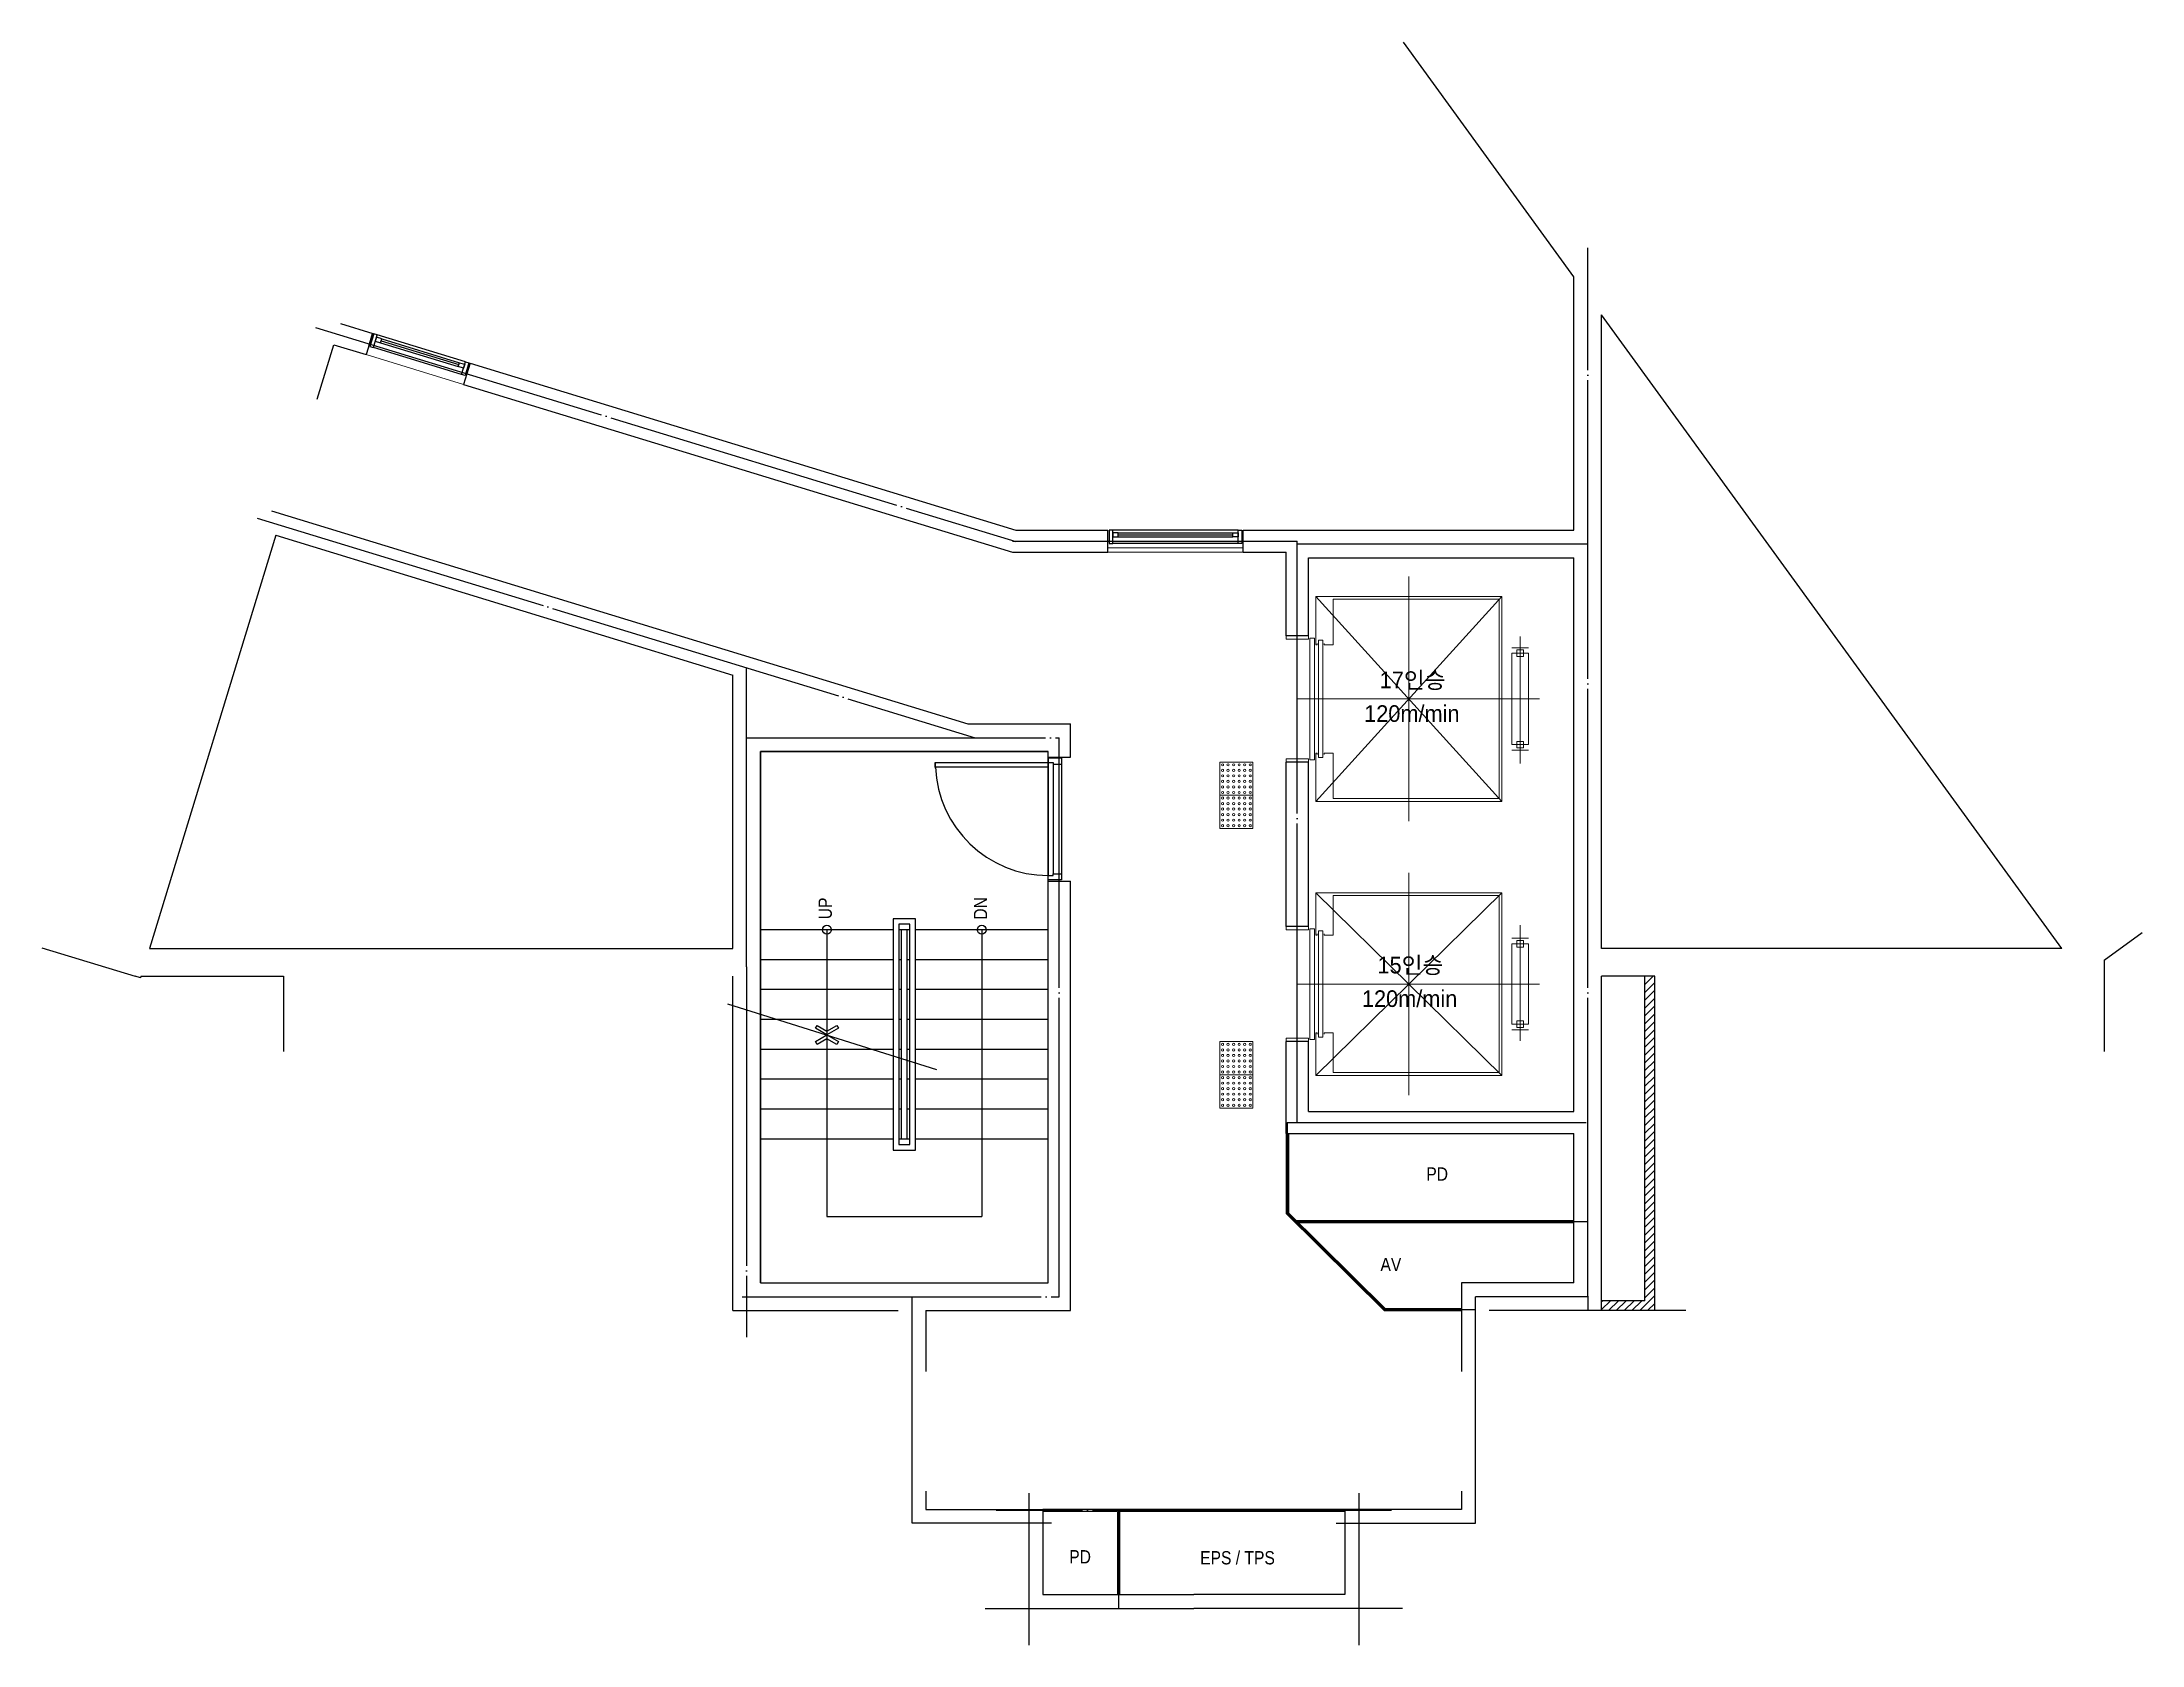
# Model space of a CAD drawing. Header units: millimetres. Extents: x 776650 to 795623, y 67229 to 81707.
import ezdxf
from ezdxf.enums import TextEntityAlignment as Align

# ---------------------------------------------------------------- set-up
doc = ezdxf.new("R2010")
doc.units = ezdxf.units.MM
doc.header["$LTSCALE"] = 50
doc.header["$MEASUREMENT"] = 0
doc.linetypes.add('CEN', pattern=[62, 60, -1, 0, -1])
doc.layers.get('0').update_dxf_attribs({"linetype": 'CONTINUOUS', "lineweight": 0})
doc.layers.get('Defpoints').update_dxf_attribs({"linetype": 'CONTINUOUS'})
for name, color, linetype in [('A-CEN', 1, 'CEN'), ('A-CEN-BR', 5, 'CEN'), ('A-CON', 2, 'CONTINUOUS'), ('A-DOR', 4, 'CONTINUOUS'), ('A-ELE-7', 7, 'CONTINUOUS'), ('A-FIN', 6, 'CONTINUOUS'), ('A-STA', 4, 'CONTINUOUS'), ('A-STA-ELE', 6, 'CONTINUOUS'), ('A-SYM', 7, 'CONTINUOUS'), ('A-TOL', 4, 'CONTINUOUS'), ('A-TXT', 3, 'CONTINUOUS'), ('A-TXT-2', 7, 'CONTINUOUS'), ('A-WAL', 3, 'CONTINUOUS'), ('A-WIN', 4, 'CONTINUOUS'), ('주동딱지', 2, 'CONTINUOUS')]:
    doc.layers.add(name, color=color, linetype=linetype)
for name, color, linetype, lineweight in [('A-ELE-9', 9, 'CONTINUOUS', 0), ('A-HAT', 8, 'CONTINUOUS', 0), ('점형블록', 7, 'CONTINUOUS', 0)]:
    doc.layers.add(name, color=color, linetype=linetype, lineweight=lineweight)
doc.styles.get("Standard").update_dxf_attribs({"font": ''})
doc.styles.get('Standard').set_extended_font_data('Dotum')

# ---------------------------------------------------------------- blocks, each defined once
blk = doc.blocks.new('elev')
at = {"layer": 'A-ELE-9', "color": 4}
for p, q in [((0, 1105), (0, -1105)), ((841, 925), (-841, -925)), ((841, -925), (-841, 925)), ((-931, 463), (-1081, 463)), ((-1006, 563), (-1006, -582)), ((1005, 0), (-1182, 0)), ((-931, -463), (-1081, -463))]:
    blk.add_line(p, q, dxfattribs=at)
for points in [[(829, 502), (829, 490), (841, 490), (841, 925), (-841, 925), (-841, -925), (841, -925), (841, -490), (829, -490), (829, -502)], [(765, 502), (765, 490), (684, 490), (684, 900), (-816, 900), (-816, -900), (684, -900), (684, -490), (765, -490), (765, -502)], [(1108, 540), (1108, 570), (908, 570), (908, 540), (1108, 540)], [(1108, -540), (1108, -570), (908, -570), (908, -540), (1108, -540)]]:
    blk.add_lwpolyline(points, dxfattribs=at)
for points in [[(-931, 413), (-1081, 413), (-1081, -412), (-931, -412)], [(-976, 442), (-1036, 442), (-1036, 383), (-976, 383)], [(817, 530), (817, -530), (777, -530), (777, 530)], [(893, 550), (893, -550), (853, -550), (853, 550)], [(-976, -443), (-1036, -443), (-1036, -383), (-976, -383)]]:
    blk.add_lwpolyline(points, close=True, dxfattribs=at)
blk = doc.blocks.new('elev 15')
at = {"layer": 'A-ELE-9', "color": 4}
for p, q in [((0, -1005), (0, 1005)), ((-841, -825), (841, 825)), ((-841, 825), (841, -825)), ((931, 413), (1081, 413)), ((1006, -513), (1006, 532)), ((-1005, 0), (1182, 0)), ((931, -413), (1081, -413))]:
    blk.add_line(p, q, dxfattribs=at)
for points in [[(-829, -452), (-829, -440), (-841, -440), (-841, -825), (841, -825), (841, 825), (-841, 825), (-841, 440), (-829, 440), (-829, 452)], [(-765, -452), (-765, -440), (-684, -440), (-684, -800), (816, -800), (816, 800), (-684, 800), (-684, 440), (-765, 440), (-765, 452)], [(-1108, 490), (-1108, 520), (-908, 520), (-908, 490), (-1108, 490)], [(-1108, -490), (-1108, -520), (-908, -520), (-908, -490), (-1108, -490)]]:
    blk.add_lwpolyline(points, dxfattribs=at)
for points in [[(-893, -500), (-893, 500), (-853, 500), (-853, -500)], [(-817, -480), (-817, 480), (-777, 480), (-777, -480)], [(976, 392), (1036, 392), (1036, 333), (976, 333)], [(931, -363), (1081, -363), (1081, 362), (931, 362)], [(976, -393), (1036, -393), (1036, -333), (976, -333)]]:
    blk.add_lwpolyline(points, close=True, dxfattribs=at)
blk = doc.blocks.new('A$C6FBE75BB')
at = {"layer": '점형블록', "color": 6}
for p, q in [((290, 300, 0), (-10, 300, 0)), ((-10, 0, 0), (-10, 300, 0)), ((290, 0, 0), (290, 300, 0)), ((290, 0, 0), (-10, 0, 0))]:
    blk.add_line(p, q, dxfattribs=at)
at = {"layer": '점형블록', "color": 8}
for centre in [(15, 275, 0), (15, 225, 0), (65, 275, 0), (65, 225, 0), (115, 275, 0), (115, 225, 0), (165, 275, 0), (165, 225, 0), (215, 275, 0), (215, 225, 0), (265, 275, 0), (265, 225, 0), (15, 175, 0), (15, 125, 0), (15, 75, 0), (15, 25, 0), (65, 175, 0), (65, 125, 0), (65, 75, 0), (65, 25, 0), (115, 175, 0), (115, 125, 0), (115, 75, 0), (115, 25, 0), (165, 175, 0), (165, 125, 0), (165, 75, 0), (165, 25, 0), (215, 175, 0), (215, 125, 0), (215, 75, 0), (215, 25, 0), (265, 175, 0), (265, 125, 0), (265, 75, 0), (265, 25, 0)]:
    blk.add_circle(centre, 10, dxfattribs=at)
blk = doc.blocks.new('A-S1100')
at = {"layer": 'A-DOR'}
for p, q in [((0, 0), (0, 120)), ((0, 120), (40, 120)), ((55, 0), (0, 0)), ((40, 120), (40, 75)), ((40, 75), (55, 75)), ((55, 75), (55, 0)), ((1060, 75), (1045, 75)), ((1045, 75), (1045, 0)), ((1100, 0), (1045, 0)), ((1100, 120), (1060, 120)), ((1060, 120), (1060, 75)), ((1100, 0), (1100, 120))]:
    blk.add_line(p, q, dxfattribs=at)
at = {"layer": 'A-DOR', "color": 9}
for p, q in [((1060, 120), (40, 120)), ((1045, 75), (55, 75)), ((1045, 0), (55, 0))]:
    blk.add_line(p, q, dxfattribs=at)
at = {"layer": 'A-DOR'}
blk.add_lwpolyline([(1060, 120), (1020, 120), (1020, 1140), (1060, 1140)], close=True, dxfattribs=at)
blk.add_arc((1060, 120), 1020, 92.2388, 180.0027, dxfattribs=at)
at = {"layer": 'A-TOL', "ltscale": 0.9}
blk.add_line((1060, 1140), (1010, 1140), dxfattribs=at)
blk = doc.blocks.new('A$Cbc9ed617')
at = {"layer": 'A-STA'}
for p, q in [((1200, 3190), (0, 3190)), ((1350, 3190), (1250, 3190)), ((1275, 1300), (1275, 3190)), ((1325, 1300), (1325, 3190)), ((2600, 3190), (1400, 3190)), ((1200, 2920), (0, 2920)), ((1275, 2920), (1250, 2920)), ((1350, 2920), (1325, 2920)), ((2600, 2920), (1400, 2920)), ((1200, 2650), (0, 2650)), ((1275, 2650), (1250, 2650)), ((1350, 2650), (1325, 2650)), ((2600, 2650), (1400, 2650)), ((1200, 2380), (0, 2380)), ((1275, 2380), (1250, 2380)), ((1350, 2380), (1325, 2380)), ((2600, 2380), (1400, 2380)), ((1200, 2110), (0, 2110)), ((1275, 2110), (1250, 2110)), ((1350, 2110), (1325, 2110)), ((2600, 2110), (1400, 2110)), ((1200, 1840), (0, 1840)), ((1275, 1840), (1250, 1840)), ((1350, 1840), (1325, 1840)), ((2600, 1840), (1400, 1840)), ((1200, 1570), (0, 1570)), ((1275, 1570), (1250, 1570)), ((1350, 1570), (1325, 1570)), ((2600, 1570), (1400, 1570)), ((1200, 1300), (0, 1300)), ((1350, 1300), (1250, 1300)), ((2600, 1300), (1400, 1300))]:
    blk.add_line(p, q, dxfattribs=at)
at = {"layer": 'A-STA-ELE'}
for points in [[(1400, 3290), (1200, 3290), (1200, 1200), (1400, 1200)], [(1350, 3240), (1250, 3240), (1250, 1250), (1350, 1250)]]:
    blk.add_lwpolyline(points, close=True, dxfattribs=at)
at = {"layer": 'A-SYM'}
for p, q in [((600, 3190), (600, 600)), ((2000, 3190), (2000, 600)), ((-298, 2521), (1590, 1929)), ((600, 600), (2000, 600))]:
    blk.add_line(p, q, dxfattribs=at)
for points in [[(600, 2274), (689, 2326), (704, 2300), (600, 2240), (496, 2300), (511, 2326)], [(600, 2205), (511, 2154), (496, 2180), (600, 2240), (704, 2180), (689, 2154)]]:
    blk.add_lwpolyline(points, close=True, dxfattribs=at)
for centre in [(600, 3190), (2000, 3190)]:
    blk.add_circle(centre, 40.6, dxfattribs=at)
at = {"layer": 'Defpoints', "ltscale": 0.9}
blk.add_lwpolyline([(0, 0), (2600, 0), (2600, 4800), (0, 4800)], close=True, dxfattribs=at)
at = {"layer": 'A-TXT', "linetype": 'Continuous', "ltscale": 10, "width": 0.9}
for s, p in [('UP', (585, 3383)), ('DN', (1988, 3383))]:
    blk.add_text(s, height=120, rotation=90, dxfattribs=at).set_placement(p, align=Align.MIDDLE_CENTER)
blk = doc.blocks.new('A-W900-9')
at = {"layer": 'A-WIN', "color": 8}
for p, q in [((867, 120), (33, 120)), ((867, 0), (33, 0)), ((83, 96), (817, 96)), ((83, 60), (817, 60))]:
    blk.add_line(p, q, dxfattribs=at)
at = {"layer": 'A-WIN'}
blk.add_line((83, 78), (817, 78), dxfattribs=at)
for points in [[(0, 0), (33, 0), (33, 120), (0, 120)], [(900, 0), (867, 0), (867, 120), (900, 120)]]:
    blk.add_lwpolyline(points, close=True, dxfattribs=at)
for points in [[(33, 60), (83, 60), (83, 96), (33, 96), (33, 60)], [(867, 60), (817, 60), (817, 96), (867, 96), (867, 60)]]:
    blk.add_lwpolyline(points, dxfattribs=at)
at = {"layer": 'Defpoints', "ltscale": 0.9}
for p, q in [((-11, 0), (-11, 120)), ((911, 0), (911, 120))]:
    blk.add_line(p, q, dxfattribs=at)
blk = doc.blocks.new('A-W1200-9')
at = {"layer": 'A-WIN', "color": 8}
for p, q in [((1167, 120), (33, 120)), ((1167, 0), (33, 0)), ((83, 96), (1117, 96)), ((83, 60), (1117, 60))]:
    blk.add_line(p, q, dxfattribs=at)
at = {"layer": 'A-WIN'}
blk.add_line((83, 78), (1117, 78), dxfattribs=at)
for points in [[(0, 0), (33, 0), (33, 120), (0, 120)], [(1200, 0), (1167, 0), (1167, 120), (1200, 120)]]:
    blk.add_lwpolyline(points, close=True, dxfattribs=at)
for points in [[(33, 60), (83, 60), (83, 96), (33, 96), (33, 60)], [(1167, 60), (1117, 60), (1117, 96), (1167, 96), (1167, 60)]]:
    blk.add_lwpolyline(points, dxfattribs=at)
at = {"layer": 'Defpoints', "ltscale": 0.9}
for p, q in [((-10, 0), (-10, 120)), ((1210, 0), (1210, 120))]:
    blk.add_line(p, q, dxfattribs=at)

msp = doc.modelspace()

# ---------------------------------------------------------------- hatches: boundary and pattern name
at = {"layer": 'A-HAT', "ltscale": 0.9}
h = msp.add_hatch(dxfattribs=at)
h.set_pattern_fill('_USER', color=256, scale=50, angle=45, pattern_type=0)
h.set_pattern_definition([(45, (-719021.65, 235278.49), (-35.355339, 35.355339), [])])
h.paths.add_polyline_path([(790741, 70339), (790741, 70249), (791221, 70249), (791221, 73269), (791131, 73269), (791131, 70339)])

# ---------------------------------------------------------------- linework, layer by layer
at = {"layer": 'A-CEN', "ltscale": 0.9}
for p, q in [((790616, 70374), (790616, 79849)), ((779121, 79129), (785447, 77195)), ((778595, 77408), (785082, 75424)), ((785418, 77199), (787991, 77199)), ((787991, 71949), (787991, 77199)), ((787991, 77174), (790616, 77174)), ((783016, 73354), (783016, 76056)), ((783016, 75424), (785841, 75424)), ((785841, 70374), (785841, 75424)), ((783016, 73354), (783016, 70009)), ((787901, 71949), (790616, 71949)), ((782976, 70374), (785841, 70374)), ((790616, 70374), (789601, 70374)), ((785566, 68599), (785566, 67229)), ((788546, 68599), (788546, 67229)), ((785171, 67559), (787056, 67559)), ((788941, 67559), (787056, 67559))]:
    msp.add_line(p, q, dxfattribs=at)
for points in [[(785771, 68329), (784511, 68329), (784511, 70374)], [(788341, 68329), (789601, 68329), (789601, 70374)]]:
    msp.add_lwpolyline(points, dxfattribs=at)
at = {"layer": 'A-CEN-BR', "ltscale": 0.9}
for p, q in [((787901, 71949), (787901, 71129)), ((788781, 70259), (787901, 71129)), ((787977, 71054), (790616, 71054)), ((788781, 70259), (789601, 70259)), ((788841, 68444), (785271, 68444)), ((786376, 68444), (786376, 67559))]:
    msp.add_line(p, q, dxfattribs=at)
msp.add_lwpolyline([(790616, 70379), (790616, 70254), (791502, 70254)], dxfattribs=at)
at = {"layer": 'A-CON', "ltscale": 0.9}
for p, q in [((790491, 79587), (788950, 81707)), ((790491, 77299), (790491, 79587)), ((779346, 79165), (779638, 79075)), ((794899, 73519), (790741, 79243)), ((790741, 73519), (790741, 79243)), ((779137, 78481), (779288, 78973)), ((779288, 78973), (779579, 78884)), ((779638, 79075), (779579, 78884)), ((780518, 78806), (780459, 78615)), ((780518, 78806), (785448, 77299)), ((780459, 78615), (785418, 77099)), ((778724, 77472), (785015, 75549)), ((778762, 77252), (777620, 73519)), ((778762, 77252), (782891, 75990)), ((785448, 77299), (786281, 77299)), ((786281, 77099), (786281, 77299)), ((787501, 77299), (790491, 77299)), ((787501, 77099), (787501, 77299)), ((785418, 77099), (786281, 77099)), ((787501, 77099), (787891, 77099)), ((787891, 76344), (787891, 77099)), ((788091, 77049), (790491, 77049)), ((788091, 76344), (788091, 77049)), ((790491, 72049), (790491, 77049)), ((788091, 76344), (787891, 76344)), ((782891, 73519), (782891, 75990)), ((785015, 75549), (785941, 75549)), ((785941, 75249), (785941, 75549)), ((783141, 70499), (783141, 75299)), ((783141, 75299), (785741, 75299)), ((785741, 75249), (785741, 75299)), ((785741, 75249), (785941, 75249)), ((787891, 73719), (787891, 75204)), ((788091, 75204), (787891, 75204)), ((788091, 73719), (788091, 75204)), ((785741, 70499), (785741, 74129)), ((785741, 74129), (785941, 74129)), ((785941, 70249), (785941, 74129)), ((788091, 73719), (787891, 73719)), ((795281, 73415), (795623, 73663)), ((776650, 73527), (777492, 73269)), ((777620, 73519), (782891, 73519)), ((794899, 73519), (790741, 73519)), ((777544, 73269), (778831, 73269)), ((778831, 73269), (778831, 72589)), ((782891, 70249), (782891, 73269)), ((791221, 73269), (790741, 73269)), ((790741, 70249), (790741, 73269)), ((795281, 73415), (795281, 72589)), ((787891, 71849), (787891, 72679)), ((788091, 72679), (787891, 72679)), ((788091, 72049), (788091, 72679)), ((788091, 72049), (790491, 72049)), ((787891, 71849), (790491, 71849)), ((790491, 70499), (790491, 71849)), ((783141, 70499), (785741, 70499)), ((790491, 70499), (789476, 70499)), ((789476, 70499), (789476, 69699)), ((782891, 70249), (784386, 70249)), ((784636, 70249), (785941, 70249)), ((784636, 70249), (784636, 69699)), ((790741, 70249), (789726, 70249)), ((784636, 68619), (784636, 68454)), ((789476, 68619), (789476, 68454)), ((784636, 68454), (785691, 68454)), ((785691, 68454), (785691, 67684)), ((785691, 68454), (785691, 67684)), ((789476, 68454), (788421, 68454)), ((788421, 68454), (788421, 67684)), ((785691, 67684), (787056, 67684)), ((785691, 67684), (787056, 67684)), ((788421, 67684), (787056, 67684))]:
    msp.add_line(p, q, dxfattribs=at)
at = {"layer": 'A-ELE-9'}
for p, q in [((779579, 78884), (780459, 78615)), ((786281, 77139), (787501, 77139)), ((786281, 77099), (787501, 77099))]:
    msp.add_line(p, q, dxfattribs=at)
at = {"layer": 'A-FIN', "ltscale": 0.9}
for p, q in [((787891, 71849), (787891, 71125)), ((787911, 71849), (787911, 71133)), ((788777, 70249), (787891, 71125)), ((788785, 70269), (787911, 71133)), ((787981, 71064), (790491, 71064)), ((788001, 71044), (790491, 71044)), ((788777, 70249), (789476, 70249)), ((788785, 70269), (789476, 70269)), ((788421, 68454), (785691, 68454)), ((786366, 68434), (785691, 68434)), ((786366, 68434), (786366, 67684)), ((788421, 68434), (786386, 68434)), ((786386, 68434), (786386, 67684))]:
    msp.add_line(p, q, dxfattribs=at)
at = {"layer": 'A-WAL', "ltscale": 0.9}
for p, q in [((791131, 70339), (791131, 73269)), ((791221, 70249), (791221, 73269)), ((791131, 70339), (790741, 70339)), ((791221, 70249), (790741, 70249))]:
    msp.add_line(p, q, dxfattribs=at)
at = {"layer": '주동딱지'}
msp.add_lwpolyline([(777544, 73269), (777539, 73255), (777492, 73269)], dxfattribs=at)

# ---------------------------------------------------------------- block references
at = {"ltscale": 0.9, "rotation": 342.9999961604016}
msp.add_blockref('A-W900-9', (779612, 78958), dxfattribs=at)
at = {"ltscale": 0.9}
for name, p in [('A-W1200-9', (786291, 77179)), ('A$Cbc9ed617', (783141, 70499))]:
    msp.add_blockref(name, p, dxfattribs=at)
at = {"layer": 'A-DOR', "rotation": 90}
msp.add_blockref('A-S1100', (785861, 74139), dxfattribs=at)
at = {"layer": 'A-ELE-7', "extrusion": (0, 0, -1), "zscale": -1}
msp.add_blockref('elev', (-788999, 75774), dxfattribs=at)
at = {"layer": 'A-ELE-7'}
msp.add_blockref('elev 15', (788999, 73199), dxfattribs=at)
at = {"layer": '점형블록', "extrusion": (6.57263e-07, -3.81275e-07, -1), "zscale": -1, "rotation": 180}
for p in [(-787301, 75204, 0), (-787301, 74904, 0), (-787301, 72679, 0), (-787301, 72379, 0)]:
    msp.add_blockref('A$C6FBE75BB', p, dxfattribs=at)

# ---------------------------------------------------------------- texts
at = {"layer": 'A-TXT', "linetype": 'Continuous', "ltscale": 10, "width": 0.9}
for s, p in [('PD', (789255, 71483, 0)), ('AV', (788837, 70666, 0)), ('PD', (786029, 68026, 0)), ('EPS / TPS', (787451, 68017, 0))]:
    msp.add_text(s, height=120, rotation=360, dxfattribs=at).set_placement(p, align=Align.MIDDLE_CENTER)
at = {"layer": 'A-TXT-2', "color": 3}
for s, p in [('17인승', (789033, 75945, 0)), ('120m/min', (789026, 75642, 0)), ('15인승', (789013, 73370, 0)), ('120m/min', (789006, 73067, 0))]:
    msp.add_text(s, height=150, rotation=360, dxfattribs=at).set_placement(p, align=Align.MIDDLE_CENTER)

doc.saveas('drawing.dxf')
